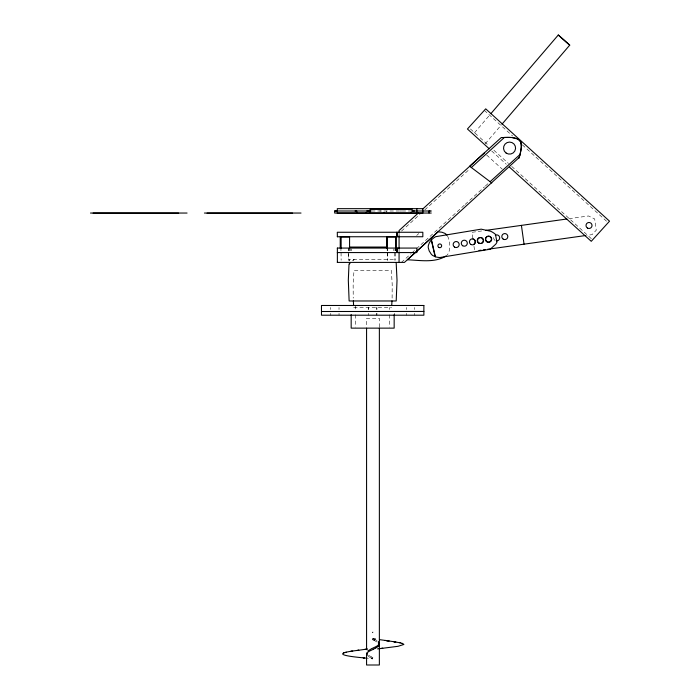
<?xml version="1.0" encoding="UTF-8"?>
<svg xmlns="http://www.w3.org/2000/svg" width="700" height="700" viewBox="0 0 700 700"><rect width="100%" height="100%" fill="white"/><g stroke="black" fill="none" stroke-linecap="round" stroke-linejoin="round"><path stroke-width="0.53" stroke-dasharray="3.5 2.62" d="M392.114 298.139L392.192 284.287L391.361 270.436L353.973 270.436L353.15 284.287L353.229 298.139M386.286 212.52L386.348 211.006M372.435 639.765L372.741 638.837A136.649 1.671 -74.4 0 1 372.881 638.593L377.598 639.327M349.44 259.473L349.326 260.645L349.44 259.473L395.885 259.473M372.619 632.739L372.776 632.249A48.51 0.612 -74.4 0 1 372.89 632.004M372.767 632.756L372.977 631.995M474.495 132.79L490.123 114.555M485.214 143.754L501.55 124.696M352.686 260.61L353.894 259.473M354.209 259.473L352.966 260.61M401.476 231.105L419.965 214.287M424.786 209.895L469.805 168.945M416.684 235.471L418.801 233.546M401.424 262.404L411.11 253.601M411.915 252.866L464.363 205.153M465.168 204.418L484.531 186.804M485.336 186.069L488.565 183.129M481.688 230.956L472.028 232.312L472.964 238.971M569.012 218.697L588.49 215.968L594.685 218.969L596.26 230.195L592.104 234.623L586.705 235.384M400.094 211.006L401.756 210.989M371.595 210.989L411.206 210.989M353.719 307.37L391.615 307.37M379.671 210.989L381.325 211.006M372.444 639.8L374.465 640.115L372.724 639.756L373.817 640.273M371.954 657.125L372.881 657.641A136.649 1.671 -74.4 0 0 372.741 657.895L372.435 658.822L368.436 658.411M372.444 658.858L371.551 658.726L372.531 658.875M375.734 639.03L374.806 638.881L375.305 638.969M374.132 639.1L373.047 638.584M371.639 658.289L372.724 658.805M374.29 640.491L377.046 641.988M371.481 656.898L368.314 655.113M374.614 639.327L377.055 640.666M371.166 658.07L368.095 656.276M484.339 110.364L512.663 136.062M522.375 144.865L606.541 221.218M470.426 128.957L479.325 137.034M480.13 137.769L489.037 145.836M493.894 150.246L508.463 163.459M511.7 166.399L591.832 239.094M491.715 151.025L506.275 164.237M486.666 155.024L502.302 169.207M447.58 236.066C449.995 241.019 450.459 247.152 448.814 252.411A9.126 9.126 0 0 1 447.151 255.01M473.988 246.321L474.53 250.145M414.601 307.493L414.601 309.496M414.619 313.32L414.619 315.201M406.324 307.493L406.324 309.496M406.341 313.32L406.341 315.201M399.07 233.301L399.07 235.856M399.07 248.973L399.07 252.569M395.421 248.071L395.421 250.766M395.229 248.071L395.255 250.775M395.098 248.973L395.098 250.766M395.071 252.621L395.071 260.234M394.931 252.621L394.931 260.234M394.433 313.32L394.433 315.201M393.829 248.911L393.829 250.775M389.611 307.493L389.611 309.496M389.611 314.808L389.611 327.11M387.546 252.621L387.546 260.234M387.328 248.071L387.328 250.766M387.406 252.621L387.406 260.234M387.188 248.071L387.188 250.766M379.365 327.075L379.365 318.325L366.572 318.325L366.572 327.075M376.941 307.493L376.941 309.496M376.95 313.32L376.95 315.201M376.679 307.493L376.679 309.496M376.696 313.32L376.696 315.201M368.655 307.493L368.655 309.496M368.672 313.32L368.672 315.201M368.401 307.493L368.401 309.496M355.731 305.48L355.731 309.496M355.731 314.808L355.731 327.11M351.505 248.911L351.505 250.775M350.079 248.911L350.079 250.775M349.904 248.071L349.904 250.766M348.854 248.071L348.854 250.766M348.775 248.071L348.775 250.766M348.67 253.706L348.67 260.234M348.591 252.621L348.591 260.234M341.058 252.621L341.136 260.234M339.019 307.493L339.019 309.496M339.036 313.32L339.036 315.201M330.733 307.493L330.733 309.496M330.75 313.32L330.75 315.201M495.171 240.494A3.01 3.01 0 0 1 494.392 235.926M371.901 657.195A7.971 4.244 19 0 1 371.411 656.968M374.089 639.161A7.297 3.517 19.3 0 1 374.553 639.38M373.87 640.194A8.024 4.226 19.9 0 1 374.36 640.421M371.691 658.236A7.254 3.544 18.5 0 1 371.227 658.017M373.608 638.663L372.934 638.523L373.608 638.663M340.953 250.766L340.953 248.071L340.874 250.766"/><path stroke-width="1.05" d="M384.011 213.045L384.029 212.398M429.021 213.045L429.091 210.989M366.109 213.045L366.135 212.398M391.983 300.904L391.729 305.524M411.119 213.045L411.145 212.398M348.985 264.661L348.32 280.219L349.125 300.974L396.209 300.974L397.023 280.219L396.174 262.579M519.942 154.901L520.459 152.67A45.308 45.308 0 0 0 521.316 147.543A26.845 26.845 0 0 0 521.36 146.58L521.01 142.809A6.081 6.081 0 0 0 520.17 141.129L518.718 139.633A8.514 8.514 0 0 0 516.635 138.425L512.96 137.594A49.63 49.63 0 0 0 508.191 137.375L506.266 137.375M519.89 155.129L519.041 158.139M519.33 157.054L519.907 154.805A63.402 63.402 0 0 0 520.975 149.643M519.304 157.386L404.46 262.404L399.07 262.404L399.07 252.849M403.786 644.49L398.002 646.31L380.774 648.506L382.76 648.288L382.183 648.358M378.919 645.706L378.376 646.301M490.831 113.724L558.294 35L564.454 40.303L569.73 45.133L502.259 123.865M349.641 263.533L349.125 264.04L350 263.322M418.381 212.975L399.07 230.545L399.07 232.671M422.406 209.309L484.365 152.941M471.345 167.51L504.42 137.428L505.794 137.384M490.114 181.694L520.056 154.455M407.575 259.639L438.095 231.822L441.901 232.216L444.85 233.354A7.919 7.919 0 0 1 447.011 235.261M378.21 646.45L375.9 647.938M446.364 255.78C435.05 263.095 420.499 260.33 407.759 259.796M367.824 650.939L371.35 648.856M375.62 648.086L373.52 649.136M371.954 648.559C374.211 647.176 381.614 645.225 378.297 641.559M373.214 649.285C371.105 650.65 365.33 651.945 367.132 655.384M356.773 650.51L358.803 650.239C328.484 653.712 347.095 656.346 364.516 657.965M343.919 652.82L343.429 652.986M346.377 652.207L345.599 652.374M352.721 651.105L350.543 651.464L351.829 651.254M485.984 230.352L566.851 219.004M478.957 250.504L481.101 250.197M483.254 249.9L485.398 249.594M487.55 249.296L585.62 235.532M357.892 650.361L367.351 649.014L365.05 649.346M381.483 648.436L377.536 648.883M502.233 137.594L501.226 137.567L469.691 166.268L491.767 182.936M502.031 137.524L507.448 137.445A65.231 65.231 0 0 1 509.722 137.471A62.248 62.248 0 0 1 511.42 137.55M503.37 137.55L503.948 137.524M355.084 211.006L356.746 210.989L356.746 213.045M412.379 209.248L370.213 209.248L370.213 213.01M431.252 213.045L334.661 213.045L334.661 210.989L371.123 211.006M411.6 210.989L431.358 211.006M90.475 213.045L187.066 213.045M204.418 213.045L301.017 213.045M93.109 213.124L178.649 213.159M207.051 213.159L292.6 213.159M337.295 213.159L422.835 213.159L422.835 208.661L337.295 208.661L337.374 213.159M337.295 236.749L422.835 236.749L422.835 232.26L337.295 232.26L337.374 236.749M350.079 247.056L386.706 247.056M337.295 248.071L416.85 248.071L416.85 252.569L337.295 252.569M337.295 262.404L398.834 262.404M321.475 311.509L423.885 311.439M412.011 210.989L414.4 211.006M429.223 210.989L430.036 211.006M366.8 210.989L369.39 211.006M334.661 210.989L336.315 211.006M511.998 137.585L517.571 139.011A8.269 8.269 0 0 1 518.56 139.668A9.117 9.117 0 0 1 519.514 140.516L520.117 141.216A5.337 5.337 0 0 1 520.905 142.748L521.176 143.964M367.168 658.262L363.186 657.808L363.825 657.886M389.191 640.981L387.161 640.719L395.369 641.935L393.19 641.576M379.706 639.669L388.089 640.832M385.21 640.421L386.942 640.684L386.199 640.57M395.841 642.005L394.091 641.725L400.969 643.003L403.734 644.157M400.33 642.854L399.543 642.679M435.435 256.76L431.445 239.925A17.955 17.955 0 0 1 435.601 236.696L481.198 229.154L490.621 231.254A18.585 18.585 0 0 1 494.086 233.249L494.463 233.537A14.157 14.157 0 0 1 495.46 234.386L496.939 242.209A11.909 11.909 0 0 1 495.775 244.16L490.271 249.209L439.915 257.521A19.836 19.836 0 0 1 435.426 256.795L432.941 255.623A7.98 7.98 0 0 1 431.217 254.135L429.17 250.854L428.269 247.748A7.788 7.788 0 0 1 428.4 245.315L429.31 242.865A13.598 13.598 0 0 1 431.34 240.056L435.085 256.646M402.509 643.457L402.019 643.3M569.721 45.141L566.755 42.648M566.291 42.245L560.341 36.96M489.282 148.82L467.434 129.001L485.704 108.85L609.525 221.174L591.255 241.316L509.512 167.169M559.93 36.584L558.276 35M378.289 642.88L379.286 644.367M367.019 653.914L366.765 653.468M521.413 225.382L524.046 244.178M353.605 305.524L353.351 300.904M416.85 208.635L416.85 213.124M399.07 235.856L399.07 248.596M397.189 232.26L397.189 236.749M397.189 248.071L397.189 252.569M396.76 232.26L396.76 236.749M396.76 248.071L396.76 252.569M396.007 248.264L396.007 236.968L386.558 236.968L386.54 248.264M395.885 236.968L395.885 248.264M394.161 314.615L394.161 328.134L351.172 328.134L351.172 314.615M387.45 236.968L387.45 248.264M386.671 236.968L386.671 247.231M379.365 328.169L379.365 665L366.572 665L366.572 652.969M370.387 209.248L370.387 213.01M366.572 328.169L366.572 649.688M349.571 248.264L349.571 236.968L340.252 236.968L340.235 248.264M341.136 236.968L341.136 248.264M337.374 248.071L337.374 262.404M521.281 143.964A22.934 22.934 0 0 1 520.896 149.625M472.964 238.971A3.01 3.01 0 0 1 473.725 244.405M485.468 238.499A3.01 3.01 0 0 1 490.088 236.749A3.01 3.01 0 0 1 490.123 241.693A3.01 3.01 0 0 1 485.476 240.013M495.32 235.2A3.01 3.01 0 0 1 499.625 237.256A3.01 3.01 0 0 1 496.536 240.896M423.868 305.48L321.475 305.48L321.484 315.201L423.885 315.201L423.868 305.48M587.51 228.086A3.01 3.01 0 0 0 592.025 225.479A3.01 3.01 0 0 0 587.51 222.871A3.01 3.01 0 0 0 587.51 228.086M506.091 153.02A6.02 6.02 0 0 0 515.559 148.636A6.02 6.02 0 0 0 507.036 142.625A6.02 6.02 0 0 0 506.091 153.02M438.839 247.45A1.881 1.881 0 0 0 441.656 245.814A1.881 1.881 0 0 0 438.839 244.186A1.881 1.881 0 0 0 438.839 247.45M487.077 241.71A3.01 3.01 0 0 0 491.706 239.304A3.01 3.01 0 0 0 487.305 236.504A3.01 3.01 0 0 0 487.077 241.71M478.94 243.057A3.01 3.01 0 0 0 483.569 240.651A3.01 3.01 0 0 0 479.176 237.843A3.01 3.01 0 0 0 478.94 243.057M470.811 244.396A3.01 3.01 0 0 0 475.44 241.99A3.01 3.01 0 0 0 471.039 239.19A3.01 3.01 0 0 0 470.811 244.396M462.683 245.744A3.01 3.01 0 0 0 467.311 243.338A3.01 3.01 0 0 0 462.91 240.529A3.01 3.01 0 0 0 462.683 245.744M454.545 247.082A3.01 3.01 0 0 0 459.174 244.676A3.01 3.01 0 0 0 454.773 241.868A3.01 3.01 0 0 0 454.545 247.082M478.625 243.084A3.01 3.01 0 0 0 483.254 240.686A3.01 3.01 0 0 0 478.87 237.869A3.01 3.01 0 0 0 478.625 243.084M503.186 239.102A3.01 3.01 0 0 0 507.824 236.714A3.01 3.01 0 0 0 503.431 233.896A3.01 3.01 0 0 0 503.186 239.102"/></g></svg>
